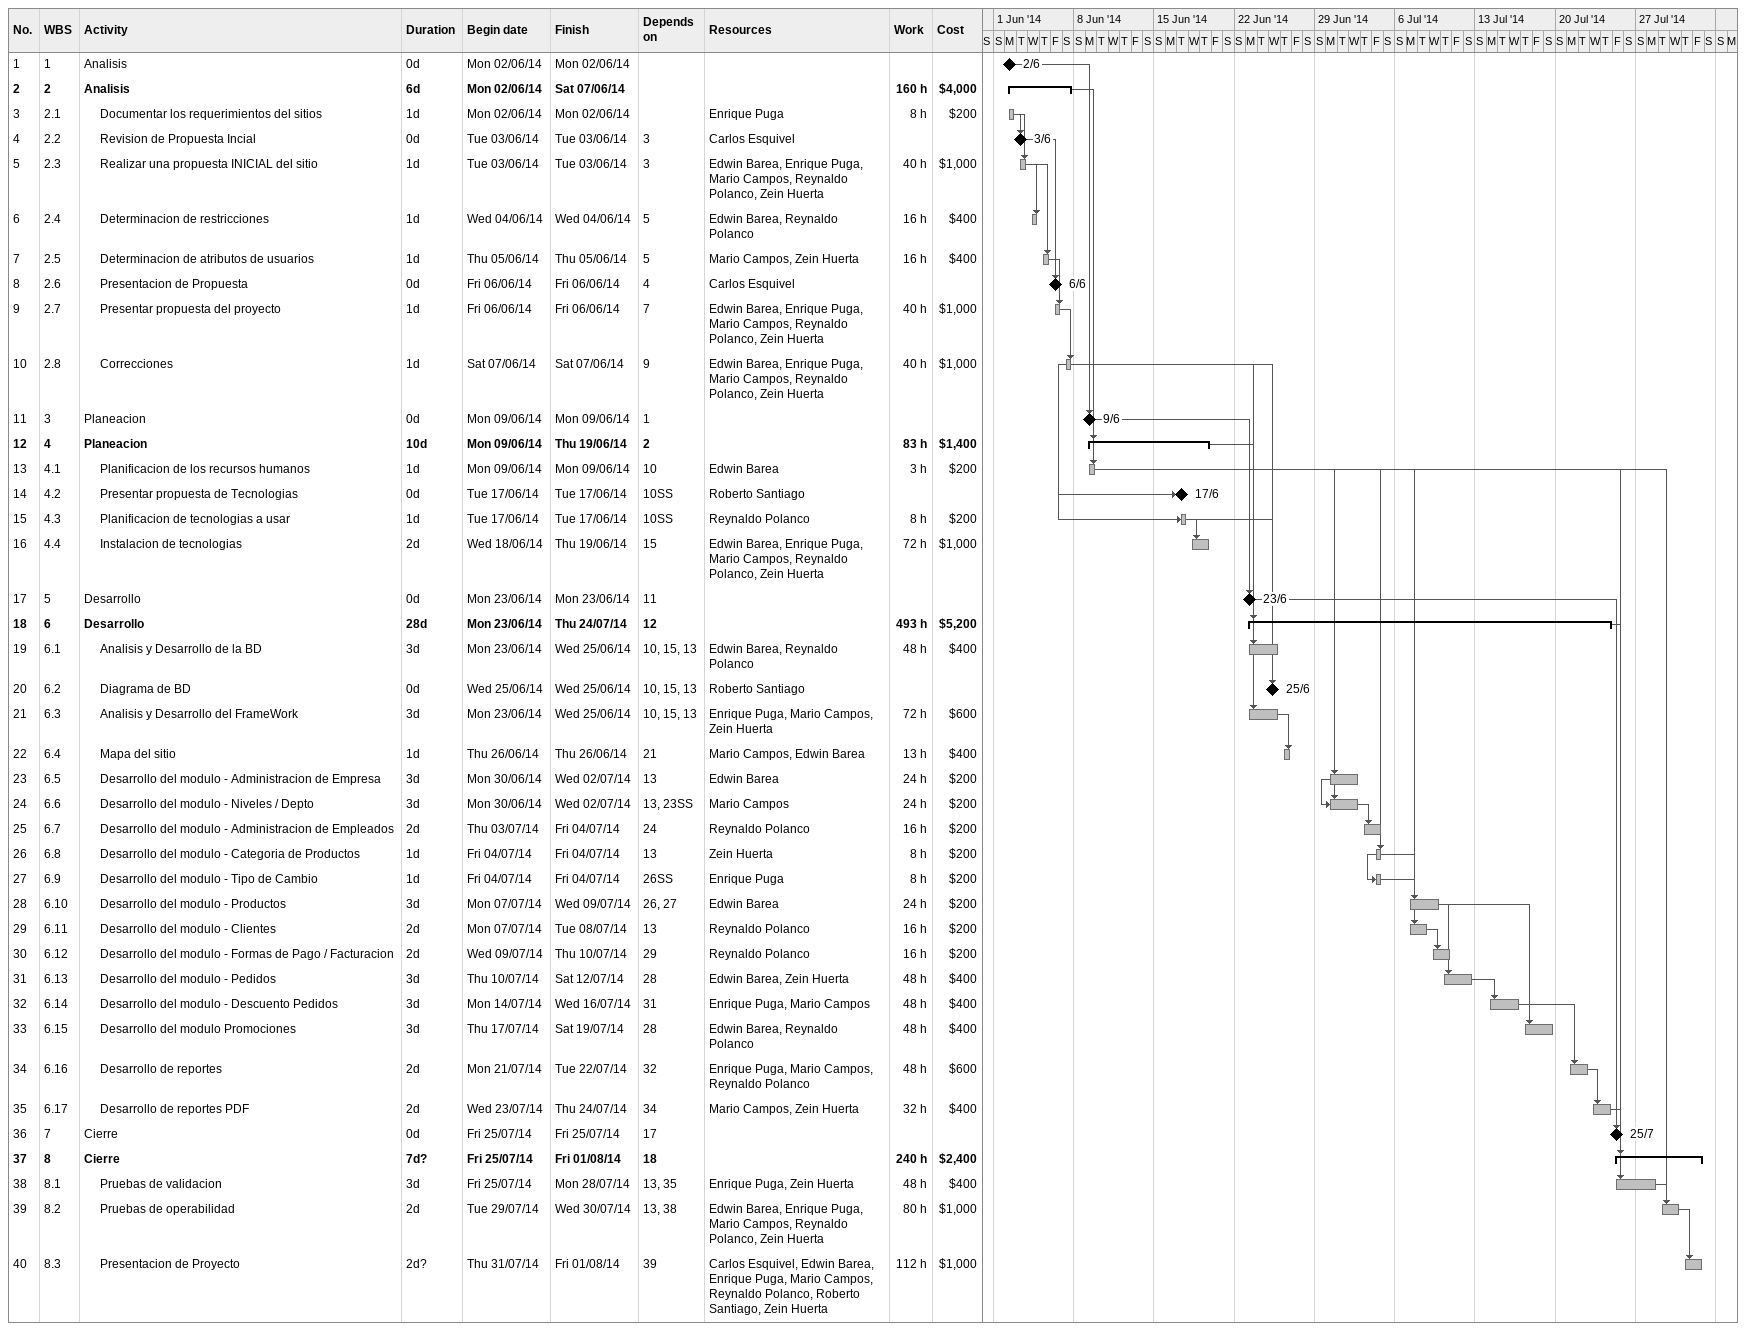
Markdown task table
| ID | WBS | Task | Duration | Start | Finish | Predecessors | Resources | Work (h) | Cost ($) |
|---|---|---|---|---|---|---|---|---|---|
| 1 | 1 | Analisis | 0d | 2014-06-02 | 2014-06-02 |  |  |  |  |
| 2 | 2 | **Analisis** | 6d | 2014-06-02 | 2014-06-07 |  |  | 160 | 4000 |
| 3 | 2.1 | Documentar los requerimientos del sitios | 1d | 2014-06-02 | 2014-06-02 |  | Enrique Puga | 8 | 200 |
| 4 | 2.2 | Revision de Propuesta Incial | 0d | 2014-06-03 | 2014-06-03 | 3 | Carlos Esquivel |  |  |
| 5 | 2.3 | Realizar una propuesta INICIAL del sitio | 1d | 2014-06-03 | 2014-06-03 | 3 | Edwin Barea, Enrique Puga, Mario Campos, Reynaldo Polanco, Zein Huerta | 40 | 1000 |
| 6 | 2.4 | Determinacion de restricciones | 1d | 2014-06-04 | 2014-06-04 | 5 | Edwin Barea, Reynaldo Polanco | 16 | 400 |
| 7 | 2.5 | Determinacion de atributos de usuarios | 1d | 2014-06-05 | 2014-06-05 | 5 | Mario Campos, Zein Huerta | 16 | 400 |
| 8 | 2.6 | Presentacion de Propuesta | 0d | 2014-06-06 | 2014-06-06 | 4 | Carlos Esquivel |  |  |
| 9 | 2.7 | Presentar propuesta del proyecto | 1d | 2014-06-06 | 2014-06-06 | 7 | Edwin Barea, Enrique Puga, Mario Campos, Reynaldo Polanco, Zein Huerta | 40 | 1000 |
| 10 | 2.8 | Correcciones | 1d | 2014-06-07 | 2014-06-07 | 9 | Edwin Barea, Enrique Puga, Mario Campos, Reynaldo Polanco, Zein Huerta | 40 | 1000 |
| 11 | 3 | Planeacion | 0d | 2014-06-09 | 2014-06-09 | 1 |  |  |  |
| 12 | 4 | **Planeacion** | 10d | 2014-06-09 | 2014-06-19 | 2 |  | 83 | 1400 |
| 13 | 4.1 | Planificacion de los recursos humanos | 1d | 2014-06-09 | 2014-06-09 | 10 | Edwin Barea | 3 | 200 |
| 14 | 4.2 | Presentar propuesta de Tecnologias | 0d | 2014-06-17 | 2014-06-17 | 10SS | Roberto Santiago |  |  |
| 15 | 4.3 | Planificacion de tecnologias a usar | 1d | 2014-06-17 | 2014-06-17 | 10SS | Reynaldo Polanco | 8 | 200 |
| 16 | 4.4 | Instalacion de tecnologias | 2d | 2014-06-18 | 2014-06-19 | 15 | Edwin Barea, Enrique Puga, Mario Campos, Reynaldo Polanco, Zein Huerta | 72 | 1000 |
| 17 | 5 | Desarrollo | 0d | 2014-06-23 | 2014-06-23 | 11 |  |  |  |
| 18 | 6 | **Desarrollo** | 28d | 2014-06-23 | 2014-07-24 | 12 |  | 493 | 5200 |
| 19 | 6.1 | Analisis y Desarrollo de la BD | 3d | 2014-06-23 | 2014-06-25 | 10, 15, 13 | Edwin Barea, Reynaldo Polanco | 48 | 400 |
| 20 | 6.2 | Diagrama de BD | 0d | 2014-06-25 | 2014-06-25 | 10, 15, 13 | Roberto Santiago |  |  |
| 21 | 6.3 | Analisis y Desarrollo del FrameWork | 3d | 2014-06-23 | 2014-06-25 | 10, 15, 13 | Enrique Puga, Mario Campos, Zein Huerta | 72 | 600 |
| 22 | 6.4 | Mapa del sitio | 1d | 2014-06-26 | 2014-06-26 | 21 | Mario Campos, Edwin Barea | 13 | 400 |
| 23 | 6.5 | Desarrollo del modulo - Administracion de Empresa | 3d | 2014-06-30 | 2014-07-02 | 13 | Edwin Barea | 24 | 200 |
| 24 | 6.6 | Desarrollo del modulo - Niveles / Depto | 3d | 2014-06-30 | 2014-07-02 | 13, 23SS | Mario Campos | 24 | 200 |
| 25 | 6.7 | Desarrollo del modulo - Administracion de Empleados | 2d | 2014-07-03 | 2014-07-04 | 24 | Reynaldo Polanco | 16 | 200 |
| 26 | 6.8 | Desarrollo del modulo - Categoria de Productos | 1d | 2014-07-04 | 2014-07-04 | 13 | Zein Huerta | 8 | 200 |
| 27 | 6.9 | Desarrollo del modulo - Tipo de Cambio | 1d | 2014-07-04 | 2014-07-04 | 26SS | Enrique Puga | 8 | 200 |
| 28 | 6.10 | Desarrollo del modulo - Productos | 3d | 2014-07-07 | 2014-07-09 | 26, 27 | Edwin Barea | 24 | 200 |
| 29 | 6.11 | Desarrollo del modulo - Clientes | 2d | 2014-07-07 | 2014-07-08 | 13 | Reynaldo Polanco | 16 | 200 |
| 30 | 6.12 | Desarrollo del modulo - Formas de Pago / Facturacion | 2d | 2014-07-09 | 2014-07-10 | 29 | Reynaldo Polanco | 16 | 200 |
| 31 | 6.13 | Desarrollo del modulo - Pedidos | 3d | 2014-07-10 | 2014-07-12 | 28 | Edwin Barea, Zein Huerta | 48 | 400 |
| 32 | 6.14 | Desarrollo del modulo - Descuento Pedidos | 3d | 2014-07-14 | 2014-07-16 | 31 | Enrique Puga, Mario Campos | 48 | 400 |
| 33 | 6.15 | Desarrollo del modulo Promociones | 3d | 2014-07-17 | 2014-07-19 | 28 | Edwin Barea, Reynaldo Polanco | 48 | 400 |
| 34 | 6.16 | Desarrollo de reportes | 2d | 2014-07-21 | 2014-07-22 | 32 | Enrique Puga, Mario Campos, Reynaldo Polanco | 48 | 600 |
| 35 | 6.17 | Desarrollo de reportes PDF | 2d | 2014-07-23 | 2014-07-24 | 34 | Mario Campos, Zein Huerta | 32 | 400 |
| 36 | 7 | Cierre | 0d | 2014-07-25 | 2014-07-25 | 17 |  |  |  |
| 37 | 8 | **Cierre** | 7d? | 2014-07-25 | 2014-08-01 | 18 |  | 240 | 2400 |
| 38 | 8.1 | Pruebas de validacion | 3d | 2014-07-25 | 2014-07-28 | 13, 35 | Enrique Puga, Zein Huerta | 48 | 400 |
| 39 | 8.2 | Pruebas de operabilidad | 2d | 2014-07-29 | 2014-07-30 | 13, 38 | Edwin Barea, Enrique Puga, Mario Campos, Reynaldo Polanco, Zein Huerta | 80 | 1000 |
| 40 | 8.3 | Presentacion de Proyecto | 2d? | 2014-07-31 | 2014-08-01 | 39 | Carlos Esquivel, Edwin Barea, Enrique Puga, Mario Campos, Reynaldo Polanco, Roberto Santiago, Zein Huerta | 112 | 1000 |
